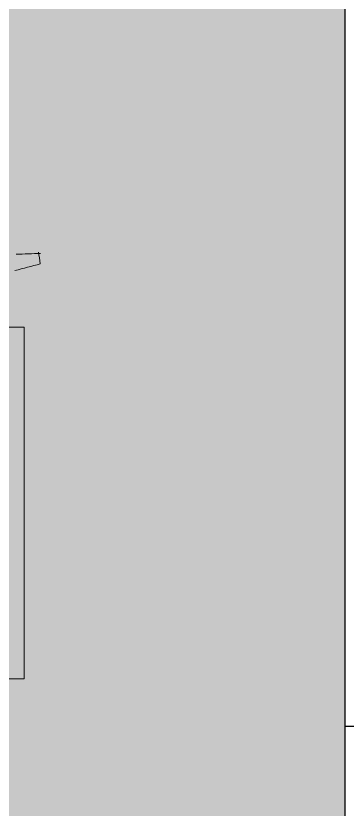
# Model space of a CAD drawing. Header units: millimetres. Extents: x -59 to 47, y 152 to 919.
# Drawn here: x 28.731 to 29.877, y 461.526 to 464.267 of the extents above; entities that cross this region are included whole.
import ezdxf

# ---------------------------------------------------------------- set-up
doc = ezdxf.new("R2010")
doc.units = ezdxf.units.MM
for name, color, linetype in [('PDF_014405$FT-FIXFIT', 7, 'Continuous'), ('PDF_014405$WA-COL', 7, 'Continuous'), ('PDF_014405$WA-EXT', 7, 'Continuous')]:
    doc.layers.add(name, color=color, linetype=linetype)
doc.layers.add('PDF_014405$HL-TMP', color=7, linetype='Continuous', true_color=0xe6db59)

msp = doc.modelspace()

# ---------------------------------------------------------------- linework, layer by layer
at = {"layer": 'PDF_014405$FT-FIXFIT', "lineweight": 0}
msp.add_lwpolyline([(28.7273, 463.3873, 0.00719), (28.8152, 463.4103, 0.025003), (28.8088, 463.451)], format="xyb", dxfattribs=at)
msp.add_lwpolyline([(27.6351, 463.1913), (28.76, 463.1913), (28.76, 461.9765), (27.6351, 461.9765)], close=True, dxfattribs=at)
msp.add_arc((28.8724, 460.1443), 3.302, 90.9716, 92.4461, dxfattribs=at)
at = {"layer": 'PDF_014405$HL-TMP', "color": 54, "true_color": 0x999900, "transparency": 33554559}
for points in [[(29.8699, 465.2612), (17.9459, 465.2612), (29.8699, 461.8115)], [(17.9459, 465.2612), (29.8699, 461.8115), (17.9459, 461.8115)], [(29.8699, 461.8115), (17.9909, 461.8115), (29.8699, 457.1319)], [(17.9909, 461.8115), (29.8699, 457.1319), (17.9909, 457.1319)]]:
    msp.add_solid(points, dxfattribs=at)
at = {"layer": 'PDF_014405$WA-COL', "lineweight": 25}
msp.add_lwpolyline([(30.4398, 460.8516), (30.4398, 461.8115), (29.8699, 461.8115), (29.8699, 460.8516)], close=True, dxfattribs=at)
at = {"layer": 'PDF_014405$WA-EXT', "lineweight": 25}
msp.add_lwpolyline([(29.8699, 464.9912), (29.8699, 461.8115)], dxfattribs=at)

doc.saveas('drawing.dxf')
